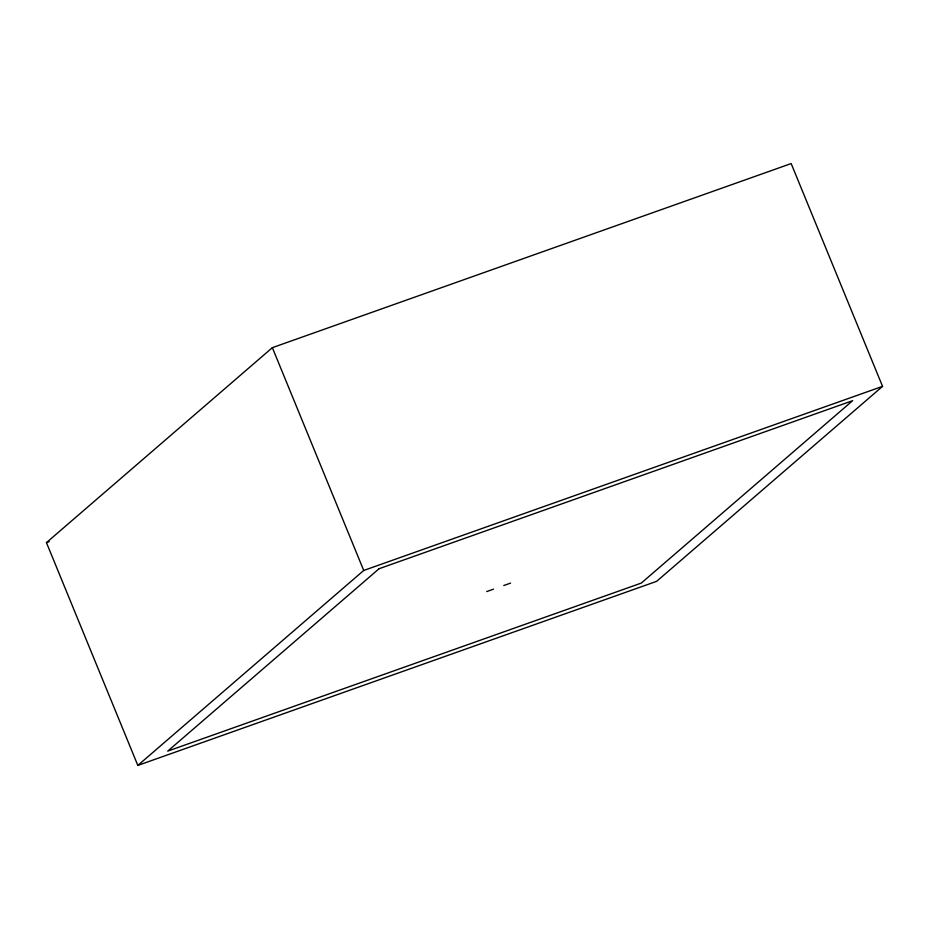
<?xml version="1.0" encoding="UTF-8"?>
<svg xmlns="http://www.w3.org/2000/svg" width="929" height="929" viewBox="0 0 929 929"><rect width="100%" height="100%" fill="white"/><g stroke="black" fill="none" stroke-linecap="round" stroke-linejoin="round"><path stroke-width="1.39" d="M46.45 542.629L272.36 347.667L791.171 163.574L882.55 386.371L656.64 581.333L137.829 765.426L46.45 542.629L49.179 541.665M137.829 765.426L363.727 570.464L882.55 386.371M486.703 591.587L493.52 589.16M503.75 585.537L510.567 583.11M272.36 347.667L363.727 570.464M379.09 568.711L167.731 751.12L641.289 583.087L852.648 400.678L379.09 568.711"/></g></svg>
